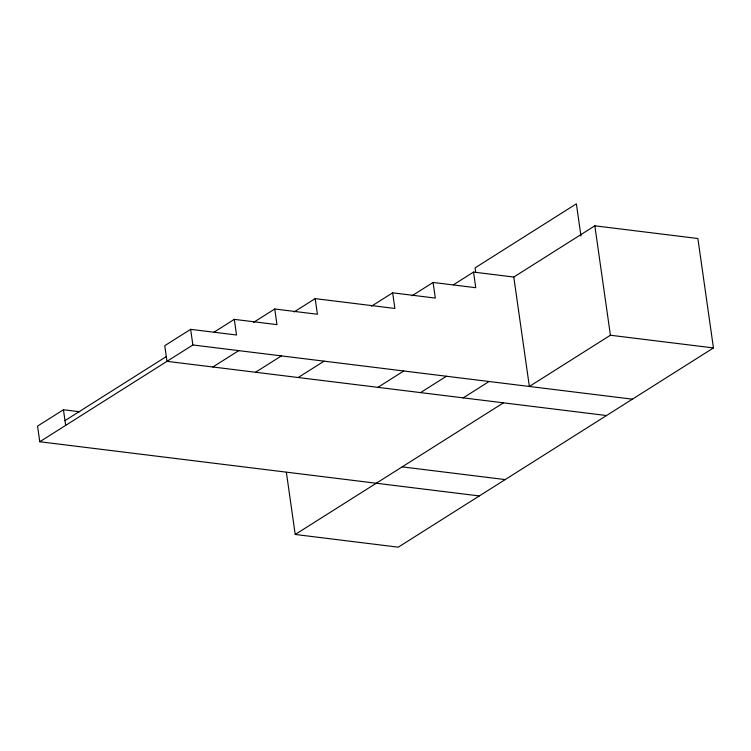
<?xml version="1.0" encoding="UTF-8"?>
<svg xmlns="http://www.w3.org/2000/svg" width="751" height="751" viewBox="0 0 751 751"><rect width="100%" height="100%" fill="white"/><g stroke="black" fill="none" stroke-linecap="round" stroke-linejoin="round"><path stroke-width="1.13" d="M79.719 411.755L63.441 409.746L37.55 426.108L39.775 441.748L479.307 495.942M286.366 472.276L295.218 534.468L398.265 547.179L713.45 347.938L697.876 238.518L594.839 225.807L513.787 277.044L473.534 272.078L475.758 287.708L433.092 282.451L435.317 298.081L392.651 292.824L394.876 308.454L315.185 298.626L317.41 314.256L274.744 308.999L276.969 324.629L234.303 319.363L236.527 335.002L190.641 329.342L164.751 345.704L166.975 361.334L606.508 415.538M64.943 420.644L166.506 356.443M39.775 441.748L192.866 344.972L632.398 399.175M214.166 332.092L234.303 319.363M253.65 322.329L274.744 308.999M294.092 311.956L315.185 298.626M212.862 366.995L238.752 350.633M255.528 372.261L281.418 355.89M371.557 306.155L392.651 292.824M411.999 295.781L433.092 282.451M298.194 377.518L324.085 361.156M453.397 284.807L473.534 272.078M377.884 387.347L403.775 370.975M420.551 392.604L446.441 376.242M463.217 397.87L489.108 381.499M295.218 534.468L503.47 402.827M713.45 347.938L610.413 335.237L529.361 386.465L513.787 277.044M402.16 466.869L505.198 479.579M594.839 225.807L610.413 335.237M580.964 236.002L576.383 203.821L475.073 267.863L475.721 272.463M190.641 329.342L192.866 344.972M63.441 409.746L65.666 425.376"/></g></svg>
